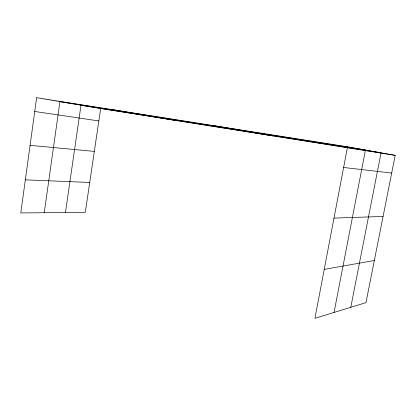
<?xml version="1.0" encoding="UTF-8"?>
<svg xmlns="http://www.w3.org/2000/svg" width="416" height="416" viewBox="0 0 416 416"><rect width="100%" height="100%" fill="white"/><g stroke="black" fill="none" stroke-linecap="round" stroke-linejoin="round"><path stroke-width="0.62" d="M36.618 97.692L20.8 212.95L85.301 212.316L100.672 108.534L36.618 97.692L347.558 146.78L395.2 155.355L365.971 302.64L314.928 318.308L347.558 146.78M44.247 212.716L59.93 101.639L365.451 149.999L334.048 312.437M65.458 212.508L80.995 105.206L381.066 152.812L350.782 307.299M324.236 269.381L374.332 260.504M333.991 218.104L383.074 216.45M25.345 179.842L89.721 182.463M30.082 145.345L94.323 151.393M343.621 167.471L391.685 173.056M34.726 111.478L98.836 120.926M100.672 108.534L395.2 155.355M112.902 109.736L175.692 120.463M214.677 125.804L272.927 135.918"/></g></svg>
